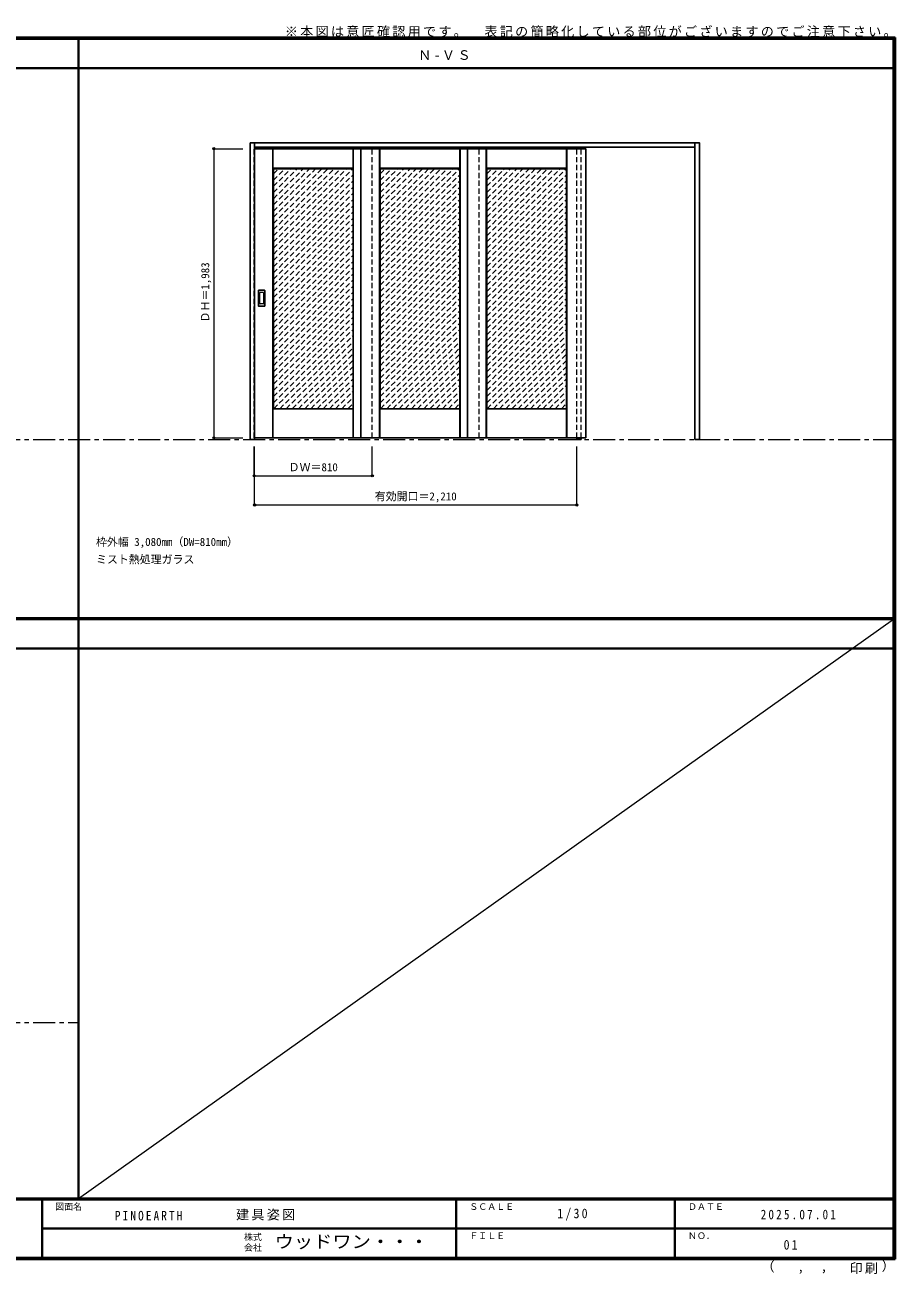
# Model space of a CAD drawing. Units: millimetres, scale not verified. Extents: x -6000 to 5700, y -4307 to 4260.
# Drawn here: x -267 to 5700, y -4307 to 4260 of the extents above; entities that cross this region are included whole.
import ezdxf
from ezdxf.enums import TextEntityAlignment as Align

# ---------------------------------------------------------------- set-up
doc = ezdxf.new("R2010")
doc.units = ezdxf.units.MM
doc.header["$LTSCALE"] = 30
doc.header["$PDMODE"] = 32
doc.header["$PDSIZE"] = 15
doc.linetypes.add('CHAIN1', pattern=[8, 5, -1, 1, -1])
doc.linetypes.add('DASHED1', pattern=[1.8, 1.2, -0.6])
for name, color, linetype, lineweight in [('0-1_通り芯', 7, 'CHAIN1', 18), ('0-2_扉', 4, 'DASHED1', 9), ('0-3_仕上げ', 7, 'Continuous', 18), ('0-4_枠', 3, 'Continuous', 25), ('0-6_引手', 7, 'Continuous', 18), ('0-B_寸法', 4, 'Continuous', 9), ('0-C_ハッチ', 4, 'DASHED1', 9), ('F-1_枠', 6, 'Continuous', 40)]:
    doc.layers.add(name, color=color, linetype=linetype, lineweight=lineweight)
doc.layers.add('0-A_文字', color=7, linetype='Continuous')
doc.layers.add('F-A_文字', color=7, linetype='Continuous')
doc.styles.add('ＭＳ ゴシック', font='')
doc.styles.get('ＭＳ ゴシック').set_extended_font_data('MS Gothic')

msp = doc.modelspace()

# ---------------------------------------------------------------- linework, layer by layer
at = {"layer": '0-1_通り芯'}
for p, q in [((-5490, 1418), (5690, 1418)), ((-5490, -2581.25), (100, -2581.25))]:
    msp.add_line(p, q, dxfattribs=at)
at = {"layer": '0-2_扉'}
for p, q in [((1305, 3411.5), (1308, 3411.5)), ((1305, 1428.5), (1305, 3411.5)), ((2115, 1428.5), (2115, 3411.5)), ((2847, 1428.5), (2847, 3411.5))]:
    msp.add_line(p, q, dxfattribs=at)
at = {"layer": '0-2_扉', "color": 3, "linetype": 'Continuous', "lineweight": 25}
for p, q in [((2037, 3411.5), (2037, 1428.5)), ((2769, 3411.5), (2769, 1428.5)), ((1308, 1428.5), (3579, 1428.5))]:
    msp.add_line(p, q, dxfattribs=at)
msp.add_lwpolyline([(1308, 3411.5), (3579, 3411.5), (3579, 1428.5)], dxfattribs=at)
at = {"layer": '0-3_仕上げ'}
for p, q in [((1433, 1428.5), (1433, 3411.5)), ((1434.5, 3276), (1434.5, 3411.5)), ((1436, 3277.5), (1436, 3411.5)), ((1984, 3277.5), (1984, 3411.5)), ((1985.5, 3276), (1985.5, 3411.5)), ((1987, 1428.5), (1987, 3411.5)), ((2165, 1428.5), (2165, 3411.5)), ((2166.5, 3276), (2166.5, 3411.5)), ((2168, 3277.5), (2168, 3411.5)), ((2716, 3277.5), (2716, 3411.5)), ((2717.5, 3276), (2717.5, 3411.5)), ((2719, 1428.5), (2719, 3411.5)), ((2897, 1428.5), (2897, 3411.5)), ((2898.5, 3276), (2898.5, 3411.5)), ((2900, 3277.5), (2900, 3411.5)), ((3448, 3277.5), (3448, 3411.5)), ((3449.5, 3276), (3449.5, 3411.5)), ((3451, 1428.5), (3451, 3411.5)), ((1436, 3277.5), (1434.5, 3276)), ((1437, 3273.5), (1434.5, 3276)), ((1984, 3277.5), (1436, 3277.5)), ((1985.5, 3276), (1983, 3273.5)), ((1984, 3277.5), (1985.5, 3276)), ((2168, 3277.5), (2166.5, 3276)), ((2169, 3273.5), (2166.5, 3276)), ((2716, 3277.5), (2168, 3277.5)), ((2717.5, 3276), (2715, 3273.5)), ((2716, 3277.5), (2717.5, 3276)), ((2900, 3277.5), (2898.5, 3276)), ((2901, 3273.5), (2898.5, 3276)), ((3448, 3277.5), (2900, 3277.5)), ((3449.5, 3276), (3447, 3273.5)), ((3448, 3277.5), (3449.5, 3276)), ((1983, 1628.5), (1985.5, 1626)), ((2715, 1628.5), (2717.5, 1626)), ((3447, 1628.5), (3449.5, 1626)), ((1434.5, 1428.5), (1434.5, 1626)), ((1436, 1428.5), (1436, 1624.5)), ((1984, 1624.5), (1985.5, 1626)), ((1985.5, 1428.5), (1985.5, 1626)), ((2166.5, 1428.5), (2166.5, 1626)), ((2168, 1428.5), (2168, 1624.5)), ((2716, 1624.5), (2717.5, 1626)), ((2717.5, 1428.5), (2717.5, 1626)), ((2898.5, 1428.5), (2898.5, 1626)), ((2900, 1428.5), (2900, 1624.5)), ((3448, 1624.5), (3449.5, 1626)), ((3449.5, 1428.5), (3449.5, 1626))]:
    msp.add_line(p, q, dxfattribs=at)
at = {"layer": '0-3_仕上げ', "color": 3, "lineweight": 25}
for p, q in [((1437, 1628.5), (1437, 3273.5)), ((1983, 3273.5), (1437, 3273.5)), ((1983, 1628.5), (1983, 3273.5)), ((2169, 1628.5), (2169, 3273.5)), ((2715, 3273.5), (2169, 3273.5)), ((2715, 1628.5), (2715, 3273.5)), ((2901, 1628.5), (2901, 3273.5)), ((3447, 3273.5), (2901, 3273.5)), ((3447, 1628.5), (3447, 3273.5)), ((1983, 1628.5), (1437, 1628.5)), ((2715, 1628.5), (2169, 1628.5)), ((3447, 1628.5), (2901, 1628.5))]:
    msp.add_line(p, q, dxfattribs=at)
at = {"layer": '0-3_仕上げ'}
for points in [[(1984, 1428.5), (1984, 1624.5), (1436, 1624.5), (1434.5, 1626), (1437, 1628.5)], [(2716, 1428.5), (2716, 1624.5), (2168, 1624.5), (2166.5, 1626), (2169, 1628.5)], [(3448, 1428.5), (3448, 1624.5), (2900, 1624.5), (2898.5, 1626), (2901, 1628.5)]]:
    msp.add_lwpolyline(points, dxfattribs=at)
at = {"layer": '0-4_枠'}
for p, q in [((1308, 1418), (1308, 3453)), ((4328, 1418), (4328, 3453)), ((1308, 3423), (4328, 3423)), ((3518, 1428.5), (3518, 1418)), ((3518, 1418), (3548, 1418)), ((3548, 1428.5), (3548, 1418)), ((4358, 1418), (4328, 1418))]:
    msp.add_line(p, q, dxfattribs=at)
at = {"layer": '0-4_枠', "color": 4, "linetype": 'DASHED1', "lineweight": 9}
for p, q in [((3518, 1428.5), (3518, 3423)), ((3548, 1428.5), (3548, 3423)), ((1308, 1428.5), (1305, 1428.5))]:
    msp.add_line(p, q, dxfattribs=at)
at = {"layer": '0-4_枠'}
for points in [[(1308, 1418), (1278, 1418), (1278, 3453)], [(1278, 3453), (4358, 3453), (4358, 1418)]]:
    msp.add_lwpolyline(points, dxfattribs=at)
at = {"layer": '0-6_引手', "color": 3, "lineweight": 25}
for p, q in [((1335, 2332.5), (1335, 2439.5)), ((1375.5, 2441), (1336.5, 2441)), ((1377, 2439.5), (1377, 2332.5)), ((1375.5, 2331), (1336.5, 2331))]:
    msp.add_line(p, q, dxfattribs=at)
at = {"layer": '0-6_引手'}
for p, q in [((1343.5, 2348.5), (1343.5, 2423.5)), ((1367, 2425), (1345, 2425)), ((1368.5, 2423.5), (1368.5, 2348.5)), ((1367, 2347), (1345, 2347))]:
    msp.add_line(p, q, dxfattribs=at)
at = {"layer": '0-6_引手', "color": 3, "lineweight": 25}
for centre, start, end in [((1336.5, 2439.5), 90, 180), ((1375.5, 2439.5), 0, 90), ((1336.5, 2332.5), 180, 270), ((1375.5, 2332.5), 270, 0)]:
    msp.add_arc(centre, 1.5, start, end, dxfattribs=at)
at = {"layer": '0-6_引手'}
for centre, start, end in [((1345, 2423.5), 90, 180), ((1367, 2423.5), 0, 90), ((1345, 2348.5), 180, 270), ((1367, 2348.5), 270, 0)]:
    msp.add_arc(centre, 1.5, start, end, dxfattribs=at)
at = {"layer": '0-B_寸法'}
for p, q in [((1028, 3411.5), (1028, 1428.5)), ((1028, 3411.5), (1228, 3411.5)), ((1028, 1428.5), (1228, 1428.5)), ((1305, 1168), (1305, 1368)), ((1308, 968), (1308, 1368)), ((2115, 1168), (2115, 1368)), ((3518, 968), (3518, 1368)), ((1305, 1168), (2115, 1168)), ((1308, 968), (3518, 968))]:
    msp.add_line(p, q, dxfattribs=at)
at = {"layer": '0-B_寸法', "color": 7}
for p in [(1028, 3411.5), (1028, 1428.5), (1305, 1168), (2115, 1168), (1308, 968), (3518, 968)]:
    msp.add_point(p, dxfattribs=at)
at = {"layer": '0-C_ハッチ'}
for p, q in [((1437, 3238.56), (1471.94, 3273.5)), ((1437, 2729.44), (1981.06, 3273.5)), ((1437, 2771.87), (1938.63, 3273.5)), ((1437, 2814.29), (1896.2, 3273.5)), ((1437, 2856.72), (1853.78, 3273.5)), ((1437, 2899.15), (1811.35, 3273.5)), ((1437, 2941.57), (1768.93, 3273.5)), ((1437, 2984), (1726.5, 3273.5)), ((1437, 3026.43), (1684.07, 3273.5)), ((1437, 3068.85), (1641.65, 3273.5)), ((1437, 3111.28), (1599.22, 3273.5)), ((1437, 3153.71), (1556.79, 3273.5)), ((1437, 3196.13), (1514.37, 3273.5)), ((2169, 3238.56), (2203.94, 3273.5)), ((2169, 2729.44), (2713.06, 3273.5)), ((2169, 2771.87), (2670.63, 3273.5)), ((2169, 2814.29), (2628.2, 3273.5)), ((2169, 2856.72), (2585.78, 3273.5)), ((2169, 2899.15), (2543.35, 3273.5)), ((2169, 2941.57), (2500.93, 3273.5)), ((2169, 2984), (2458.5, 3273.5)), ((2169, 3026.43), (2416.07, 3273.5)), ((2169, 3068.85), (2373.65, 3273.5)), ((2169, 3111.28), (2331.22, 3273.5)), ((2169, 3153.71), (2288.79, 3273.5)), ((2169, 3196.13), (2246.37, 3273.5)), ((2901, 3238.56), (2935.94, 3273.5)), ((2901, 2729.44), (3445.06, 3273.5)), ((2901, 2771.87), (3402.63, 3273.5)), ((2901, 2814.29), (3360.2, 3273.5)), ((2901, 2856.72), (3317.78, 3273.5)), ((2901, 2899.15), (3275.35, 3273.5)), ((2901, 2941.57), (3232.93, 3273.5)), ((2901, 2984), (3190.5, 3273.5)), ((2901, 3026.43), (3148.07, 3273.5)), ((2901, 3068.85), (3105.65, 3273.5)), ((2901, 3111.28), (3063.22, 3273.5)), ((2901, 3153.71), (3020.79, 3273.5)), ((2901, 3196.13), (2978.37, 3273.5)), ((1437, 2687.02), (1983, 3233.02)), ((1437, 2644.59), (1983, 3190.59)), ((2169, 2687.02), (2715, 3233.02)), ((2169, 2644.59), (2715, 3190.59)), ((2901, 2687.02), (3447, 3233.02)), ((2901, 2644.59), (3447, 3190.59)), ((1437, 2602.16), (1983, 3148.16)), ((1437, 2559.74), (1983, 3105.74)), ((2169, 2602.16), (2715, 3148.16)), ((2169, 2559.74), (2715, 3105.74)), ((2901, 2602.16), (3447, 3148.16)), ((2901, 2559.74), (3447, 3105.74)), ((1437, 2517.31), (1983, 3063.31)), ((1437, 2474.88), (1983, 3020.88)), ((2169, 2517.31), (2715, 3063.31)), ((2169, 2474.88), (2715, 3020.88)), ((2901, 2517.31), (3447, 3063.31)), ((2901, 2474.88), (3447, 3020.88)), ((1437, 2432.46), (1983, 2978.46)), ((1437, 2390.03), (1983, 2936.03)), ((2169, 2432.46), (2715, 2978.46)), ((2169, 2390.03), (2715, 2936.03)), ((2901, 2432.46), (3447, 2978.46)), ((2901, 2390.03), (3447, 2936.03)), ((1437, 2347.6), (1983, 2893.6)), ((1437, 2305.18), (1983, 2851.18)), ((2169, 2347.6), (2715, 2893.6)), ((2169, 2305.18), (2715, 2851.18)), ((2901, 2347.6), (3447, 2893.6)), ((2901, 2305.18), (3447, 2851.18)), ((1437, 2262.75), (1983, 2808.75)), ((1437, 2220.33), (1983, 2766.33)), ((2169, 2262.75), (2715, 2808.75)), ((2169, 2220.33), (2715, 2766.33)), ((2901, 2262.75), (3447, 2808.75)), ((2901, 2220.33), (3447, 2766.33)), ((1437, 2177.9), (1983, 2723.9)), ((1437, 2135.47), (1983, 2681.47)), ((2169, 2177.9), (2715, 2723.9)), ((2169, 2135.47), (2715, 2681.47)), ((2901, 2177.9), (3447, 2723.9)), ((2901, 2135.47), (3447, 2681.47)), ((1437, 2093.05), (1983, 2639.05)), ((1437, 2050.62), (1983, 2596.62)), ((2169, 2093.05), (2715, 2639.05)), ((2169, 2050.62), (2715, 2596.62)), ((2901, 2093.05), (3447, 2639.05)), ((2901, 2050.62), (3447, 2596.62)), ((1437, 2008.19), (1983, 2554.19)), ((1437, 1965.77), (1983, 2511.77)), ((2169, 2008.19), (2715, 2554.19)), ((2169, 1965.77), (2715, 2511.77)), ((2901, 2008.19), (3447, 2554.19)), ((2901, 1965.77), (3447, 2511.77)), ((1437, 1923.34), (1983, 2469.34)), ((1437, 1880.91), (1983, 2426.91)), ((2169, 1923.34), (2715, 2469.34)), ((2169, 1880.91), (2715, 2426.91)), ((2901, 1923.34), (3447, 2469.34)), ((2901, 1880.91), (3447, 2426.91)), ((1437, 1838.49), (1983, 2384.49)), ((1437, 1796.06), (1983, 2342.06)), ((2169, 1838.49), (2715, 2384.49)), ((2169, 1796.06), (2715, 2342.06)), ((2901, 1838.49), (3447, 2384.49)), ((2901, 1796.06), (3447, 2342.06)), ((1437, 1753.63), (1983, 2299.63)), ((1437, 1711.21), (1983, 2257.21)), ((2169, 1753.63), (2715, 2299.63)), ((2169, 1711.21), (2715, 2257.21)), ((2901, 1753.63), (3447, 2299.63)), ((2901, 1711.21), (3447, 2257.21)), ((1437, 1668.78), (1983, 2214.78)), ((1439.14, 1628.5), (1983, 2172.36)), ((2169, 1668.78), (2715, 2214.78)), ((2171.14, 1628.5), (2715, 2172.36)), ((2901, 1668.78), (3447, 2214.78)), ((2903.14, 1628.5), (3447, 2172.36)), ((1481.57, 1628.5), (1983, 2129.93)), ((1524, 1628.5), (1983, 2087.5)), ((2213.57, 1628.5), (2715, 2129.93)), ((2256, 1628.5), (2715, 2087.5)), ((2945.57, 1628.5), (3447, 2129.93)), ((2988, 1628.5), (3447, 2087.5)), ((1566.42, 1628.5), (1983, 2045.08)), ((1608.85, 1628.5), (1983, 2002.65)), ((2298.42, 1628.5), (2715, 2045.08)), ((2340.85, 1628.5), (2715, 2002.65)), ((3030.42, 1628.5), (3447, 2045.08)), ((3072.85, 1628.5), (3447, 2002.65)), ((1651.28, 1628.5), (1983, 1960.22)), ((1693.7, 1628.5), (1983, 1917.8)), ((2383.28, 1628.5), (2715, 1960.22)), ((2425.7, 1628.5), (2715, 1917.8)), ((3115.28, 1628.5), (3447, 1960.22)), ((3157.7, 1628.5), (3447, 1917.8)), ((1736.13, 1628.5), (1983, 1875.37)), ((1778.56, 1628.5), (1983, 1832.94)), ((2468.13, 1628.5), (2715, 1875.37)), ((2510.56, 1628.5), (2715, 1832.94)), ((3200.13, 1628.5), (3447, 1875.37)), ((3242.56, 1628.5), (3447, 1832.94)), ((1820.98, 1628.5), (1983, 1790.52)), ((1863.41, 1628.5), (1983, 1748.09)), ((2552.98, 1628.5), (2715, 1790.52)), ((2595.41, 1628.5), (2715, 1748.09)), ((3284.98, 1628.5), (3447, 1790.52)), ((3327.41, 1628.5), (3447, 1748.09)), ((1905.83, 1628.5), (1983, 1705.67)), ((1948.26, 1628.5), (1983, 1663.24)), ((2637.83, 1628.5), (2715, 1705.67)), ((2680.26, 1628.5), (2715, 1663.24)), ((3369.83, 1628.5), (3447, 1705.67)), ((3412.26, 1628.5), (3447, 1663.24))]:
    msp.add_line(p, q, dxfattribs=at)
at = {"layer": 'F-1_枠'}
for p, q in [((-6000, 4175), (5700, 4175)), ((-6000, 4170), (5700, 4170)), ((-6000, 4165), (5700, 4165)), ((100, -3790), (100, 4175)), ((5690, 4175), (5690, -4205)), ((5695, 4175), (5695, -4205)), ((5700, 4175), (5700, -4205)), ((-6000, 3965), (5700, 3965)), ((-6000, 190.5), (5700, 190.5)), ((-6000, 187.5), (5700, 187.5)), ((-6000, 184.5), (5700, 184.5)), ((-6000, -15.5), (5700, -15.5)), ((5700, -3790), (-6000, -3790)), ((5700, -3795), (-6000, -3795)), ((-150, -3795), (-150, -4195)), ((2690, -3795), (2690, -4195)), ((4190, -3795), (4190, -4195)), ((-150, -3995), (5690, -3995.01)), ((5700, -4195), (-6000, -4195)), ((5700, -4200), (-6000, -4200)), ((5700, -4205), (-6000, -4205))]:
    msp.add_line(p, q, dxfattribs=at)
at = {"layer": 'F-1_枠', "color": 7, "lineweight": 18}
msp.add_line((100, -3790), (5690, 184.5), dxfattribs=at)

# ---------------------------------------------------------------- texts
at = {"layer": '0-A_文字', "style": 'ＭＳ ゴシック'}
for s, p in [('枠外幅 3,080mm（DW=810mm）', (220, 670.5)), ('ミスト熱処理ガラス', (220, 550.5))]:
    msp.add_text(s, height=54.99, dxfattribs=at).set_placement(p, align=Align.BOTTOM_LEFT)
at = {"layer": '0-A_文字', "char_height": 65.98, "attachment_point": 7, "style": 'ＭＳ ゴシック'}
for s, insert in [('\\T1.17;※本図は意匠確認用です。\u3000表記の簡略化している部位がございますのでご注意下さい。', (1515, 4175)), ('\\T1.2;Ｎ-ＶＳ', (2430, 4020))]:
    msp.add_mtext(s, dxfattribs=dict(at, insert=insert))
at = {"layer": '0-B_寸法', "color": 7, "style": 'ＭＳ ゴシック'}
msp.add_text('ＤＨ＝1,983', height=54.99, rotation=90, dxfattribs=at).set_placement((1013, 2219.75), align=Align.BOTTOM_LEFT)
for s, p in [('ＤＷ＝810', (1541.25, 1183)), ('有効開口＝2,210', (2131.75, 983))]:
    msp.add_text(s, height=54.99, dxfattribs=at).set_placement(p, align=Align.BOTTOM_LEFT)
at = {"layer": 'F-A_文字', "style": 'ＭＳ ゴシック'}
for s, height, p in [('図面名', 43.99, (-60, -3880)), ('ＳＣＡＬＥ', 43.99, (2780, -3880)), ('ＤＡＴＥ', 43.99, (4280, -3880)), ('株式', 43.99, (1235, -4089)), ('ＦＩＬＥ', 43.99, (2780, -4080)), ('ＮＯ．', 43.99, (4280, -4080)), ('会社', 43.99, (1235, -4161)), ('（', 65.98, (4784.03, -4308.31)), (',', 65.98, (5031.28, -4308.31)), (',', 65.98, (5190.2, -4305.53)), ('）', 65.98, (5608.4, -4304.13))]:
    msp.add_text(s, height=height, dxfattribs=at).set_placement(p, align=Align.BOTTOM_LEFT)
at = {"layer": 'F-A_文字', "style": 'ＭＳ ゴシック', "width": 1.1}
msp.add_text('ウッドワン・・・', height=87.98, dxfattribs=at).set_placement((1445, -4155), align=Align.BOTTOM_LEFT)
at = {"layer": 'F-A_文字', "char_height": 65.98, "attachment_point": 7, "style": 'ＭＳ ゴシック'}
for s, insert in [('\\T1.38;\\W0.9;1/30', (3383.75, -3940)), ('\\T1.39;\\W0.85;PINOEARTH', (350, -3940.79)), ('\\T1.17;建具姿図', (1180.42, -3940)), ('\\T1.39;\\W0.85;2025.07.01', (4778.75, -3932.5)), ('\\T1.36;\\W0.9;01', (4936.25, -4140)), ('\\T1.17;印刷', (5388.15, -4306.92))]:
    msp.add_mtext(s, dxfattribs=dict(at, insert=insert))

doc.saveas('drawing.dxf')
